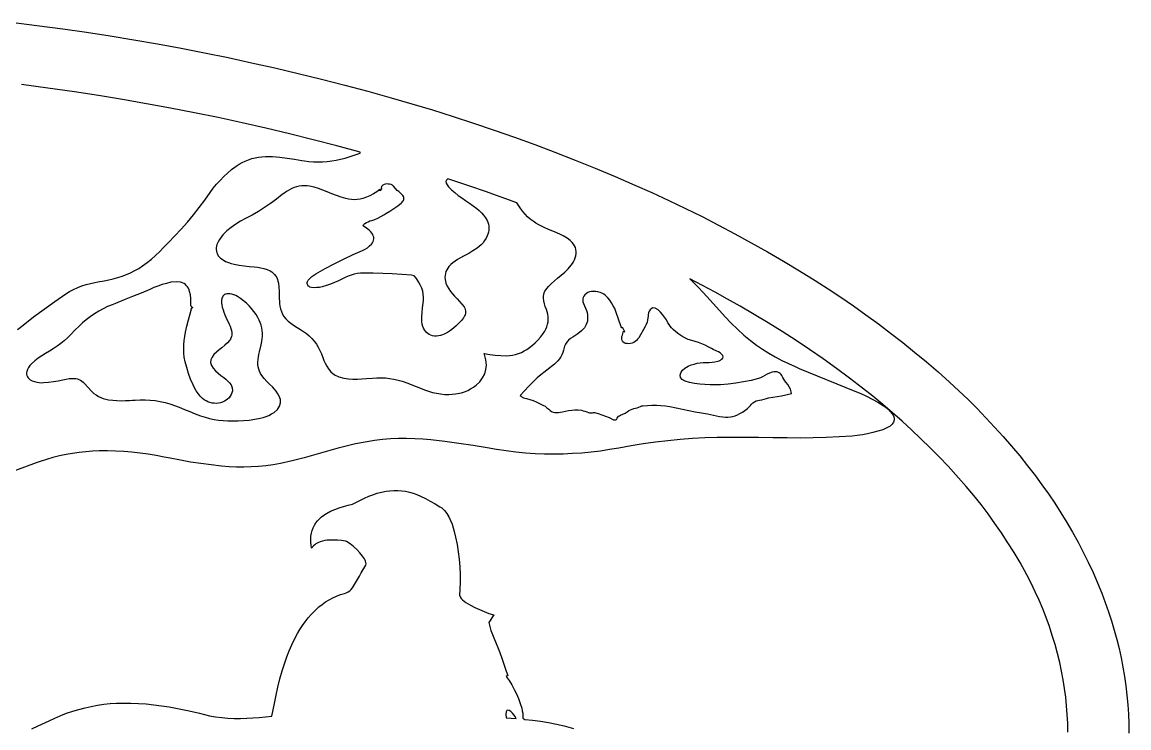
# Model space of a CAD drawing. Extents: x 0.2 to 24.2, y 0.4 to 12.4.
# Drawn here: x 15.11 to 24.17, y 6.44 to 12.23 of the extents above; entities that cross this region are included whole.
import ezdxf

# ---------------------------------------------------------------- set-up
doc = ezdxf.new("R2010")
doc.units = 0
doc.linetypes.add('0', pattern=[0])
doc.layers.add('1', color=7, linetype='0')

msp = doc.modelspace()

# ---------------------------------------------------------------- linework, layer by layer
at = {"layer": '1'}
for points in [[(15.017963, 12.228865), (15.229633, 12.202284), (15.441303, 12.17375), (15.635639, 12.145704), (15.829731, 12.115767), (16.023579, 12.083937), (16.217182, 12.050184), (16.410297, 12.01454), (16.603168, 11.977034), (16.795551, 11.937605), (16.987446, 11.896315), (17.179096, 11.853163), (17.370258, 11.808119), (17.560932, 11.761183), (17.751118, 11.712416), (17.941059, 11.661757), (18.130268, 11.609266), (18.30019, 11.560163), (18.469624, 11.509138), (18.638569, 11.45616), (18.806782, 11.401258), (18.974506, 11.344404), (19.141254, 11.285658), (19.307514, 11.225019), (19.473042, 11.162458), (19.638081, 11.097975), (19.802143, 11.03166), (19.965229, 10.963423), (20.127827, 10.893354), (20.266743, 10.831434), (20.404682, 10.767622), (20.541889, 10.701979), (20.67812, 10.634443), (20.813374, 10.565107), (20.947651, 10.49394), (21.081196, 10.420942), (21.21352, 10.346144), (21.344868, 10.269575), (21.475239, 10.191236), (21.604389, 10.111128), (21.710346, 10.043348), (21.815083, 9.973921), (21.918598, 9.902876), (22.021137, 9.830183), (22.1227, 9.755873), (22.222797, 9.679976), (22.321918, 9.602522), (22.419575, 9.523512), (22.51601, 9.442945), (22.611225, 9.360914), (22.705219, 9.277357), (22.781879, 9.206465), (22.857319, 9.134199), (22.931293, 9.06053), (23.003803, 8.985518), (23.075092, 8.909193), (23.144917, 8.831556), (23.213276, 8.752668), (23.28017, 8.672499), (23.3456, 8.591139), (23.409565, 8.508589), (23.462543, 8.436384), (23.516254, 8.361067), (23.568501, 8.284498), (23.618549, 8.20677), (23.667133, 8.127882), (23.713764, 8.047895), (23.758442, 7.966871), (23.801167, 7.884809), (23.842182, 7.801771), (23.881245, 7.717817), (23.91811, 7.632978), (23.953266, 7.547285), (23.981831, 7.471693), (24.008198, 7.395887), (24.032856, 7.31996), (24.055561, 7.243849), (24.076069, 7.168928), (24.094868, 7.093489), (24.111469, 7.017622), (24.126362, 6.941359), (24.139057, 6.864698), (24.150043, 6.787794), (24.158833, 6.710585), (24.165668, 6.633223), (24.170795, 6.555677), (24.173725, 6.478041), (24.174702, 6.400343)], [(15.069233, 9.707899), (15.116596, 9.745558), (15.201557, 9.812208), (15.287983, 9.876905), (15.375874, 9.939558), (15.465229, 10.000196), (15.496723, 10.019484), (15.529438, 10.036909), (15.563129, 10.052443), (15.597553, 10.066053), (15.63271, 10.07765), (15.668354, 10.087202), (15.704731, 10.094709), (15.727436, 10.099195), (15.745258, 10.102644), (15.763081, 10.106001), (15.780903, 10.109297), (15.818012, 10.115767), (15.854877, 10.124067), (15.891254, 10.134138), (15.927143, 10.145979), (15.962299, 10.159559), (15.996967, 10.174849), (16.030659, 10.191816), (16.063374, 10.210402), (16.095356, 10.230574), (16.131977, 10.257856), (16.167622, 10.286634), (16.202045, 10.316847), (16.235249, 10.348402), (16.266987, 10.3813), (16.306538, 10.421858), (16.35976, 10.476606), (16.411518, 10.532728), (16.462055, 10.590162), (16.510883, 10.648848), (16.558247, 10.708754), (16.604145, 10.76988), (16.648335, 10.832167), (16.673725, 10.86659), (16.700825, 10.899824), (16.729389, 10.931807), (16.759174, 10.962507), (16.790424, 10.991835), (16.822895, 11.019758), (16.842426, 11.034498), (16.86269, 11.048567), (16.886372, 11.06407), (16.91103, 11.078016), (16.93642, 11.090345), (16.962788, 11.100965), (16.989643, 11.109877), (17.016987, 11.117018), (17.044819, 11.122358), (17.072895, 11.125898), (17.101215, 11.127607), (17.129536, 11.127485), (17.159321, 11.126631), (17.219379, 11.120863), (17.279438, 11.113752), (17.339252, 11.105268), (17.398823, 11.095442), (17.42104, 11.09236), (17.457905, 11.087446), (17.495258, 11.084364), (17.532368, 11.083143), (17.569721, 11.083754), (17.607075, 11.086195), (17.644184, 11.090498), (17.680805, 11.096663), (17.717426, 11.104597), (17.753315, 11.114332), (17.877094, 11.154036), (17.878559, 11.16255), (17.685932, 11.214705), (17.492817, 11.264875), (17.298969, 11.313063), (17.104877, 11.359236), (16.910297, 11.403456), (16.715229, 11.445662), (16.519672, 11.485853), (16.323627, 11.524031), (16.127338, 11.560225), (15.930805, 11.594374), (15.733784, 11.626539), (15.536518, 11.65666), (15.319965, 11.687544), (15.103168, 11.716352)], [(23.674702, 6.409132), (23.673481, 6.481031), (23.670307, 6.55287), (23.664936, 6.624586), (23.657612, 6.696119), (23.648579, 6.767439), (23.637104, 6.838453), (23.62392, 6.909132), (23.608784, 6.979414), (23.590229, 7.05406), (23.569965, 7.128218), (23.547504, 7.201826), (23.523335, 7.274824), (23.497211, 7.347151), (23.469135, 7.418776), (23.43935, 7.489637), (23.407612, 7.559706), (23.374165, 7.62892), (23.338764, 7.697218), (23.283588, 7.798506), (23.23476, 7.88069), (23.184223, 7.961714), (23.131977, 8.041578), (23.077534, 8.120222), (23.021626, 8.197615), (22.963764, 8.273664), (22.904194, 8.348402), (22.843159, 8.421736), (22.78017, 8.493666), (22.693989, 8.588697), (22.621235, 8.665052), (22.54726, 8.740156), (22.471821, 8.813917), (22.395161, 8.886366), (22.31728, 8.957441), (22.238178, 9.027174), (22.157856, 9.095503), (22.076557, 9.162397), (21.993793, 9.227858), (21.887104, 9.309462), (21.779194, 9.389326), (21.669819, 9.467512), (21.559467, 9.543959), (21.447895, 9.618635), (21.335102, 9.691511), (21.221088, 9.762617), (21.106098, 9.831923), (20.989887, 9.899366), (20.887836, 9.957228), (20.785053, 10.01396), (20.681538, 10.069563), (20.577534, 10.124006), (20.613422, 10.088545), (20.648579, 10.052534), (20.683247, 10.015944), (20.717182, 9.978804), (20.820454, 9.864088), (20.868305, 9.811689), (20.917622, 9.760817), (20.968647, 9.711531), (21.021381, 9.663893), (21.075336, 9.617903), (21.124165, 9.581923), (21.173969, 9.547712), (21.225239, 9.515303), (21.277485, 9.484785), (21.330952, 9.45616), (21.385395, 9.429457), (21.440571, 9.404737), (21.472553, 9.390486), (21.929829, 9.204756), (21.978168, 9.184736), (22.025776, 9.162794), (22.072407, 9.13896), (22.118061, 9.113295), (22.162739, 9.085798), (22.183247, 9.071333), (22.202534, 9.055159), (22.2206, 9.037397), (22.236713, 9.018141), (22.244038, 9.006453), (22.249409, 8.993666), (22.252094, 8.980146), (22.252583, 8.966322), (22.247211, 8.949507), (22.235981, 8.933088), (22.217915, 8.917189), (22.192524, 8.901991), (22.158588, 8.887495), (22.117573, 8.874647), (22.076313, 8.863508), (22.034321, 8.854048), (21.992329, 8.846296), (21.949848, 8.840254), (21.907124, 8.835951), (21.800922, 8.828596), (21.694477, 8.823317), (21.588032, 8.820143), (21.481342, 8.819044), (21.374897, 8.820021), (21.257221, 8.821302), (21.139545, 8.822523), (21.021626, 8.823652), (20.90395, 8.82469), (20.802631, 8.823561), (20.701313, 8.820295), (20.599995, 8.814863), (20.49892, 8.807295), (20.397846, 8.79756), (20.29726, 8.785719), (20.196918, 8.771711), (20.096821, 8.755598), (19.996967, 8.737349), (19.921284, 8.724257), (19.8456, 8.713087), (19.769428, 8.703901), (19.693012, 8.696669), (19.616352, 8.69142), (19.539692, 8.688154), (19.463032, 8.686842), (19.386372, 8.687513), (19.309711, 8.690168), (19.23061, 8.696302), (19.151997, 8.704145), (19.073139, 8.713667), (18.99477, 8.724928), (18.916645, 8.737837), (18.801899, 8.75746), (18.686665, 8.775129), (18.571186, 8.790785), (18.455463, 8.804487), (18.38979, 8.810469), (18.324116, 8.814253), (18.258198, 8.81584), (18.19228, 8.815199), (18.126362, 8.81233), (18.060688, 8.807295), (17.995258, 8.800032), (17.917133, 8.786451), (17.839252, 8.770765), (17.762104, 8.752943), (17.6852, 8.733076), (17.609028, 8.711134), (17.513813, 8.683455), (17.417866, 8.657545), (17.321674, 8.633406), (17.224995, 8.611067), (17.165424, 8.60063), (17.105366, 8.59239), (17.045063, 8.586317), (16.984516, 8.582441), (16.923969, 8.580793), (16.863422, 8.581343), (16.802876, 8.584089), (16.742573, 8.589064), (16.657612, 8.598555), (16.573139, 8.609846), (16.488667, 8.622908), (16.404682, 8.6378), (16.320942, 8.654463), (16.272846, 8.663771), (16.206928, 8.676527), (16.14101, 8.687422), (16.074604, 8.696547), (16.007954, 8.703779), (15.941059, 8.709211), (15.874165, 8.712812), (15.80727, 8.714521), (15.740131, 8.71443), (15.685444, 8.711927), (15.630512, 8.707624), (15.576069, 8.70149), (15.52187, 8.693525), (15.467915, 8.68379), (15.414204, 8.672224), (15.360981, 8.658918), (15.308247, 8.643843), (15.256001, 8.626997), (15.221821, 8.615614), (14.828754, 8.4727)], [(15.187641, 6.436445), (15.240131, 6.460676), (15.329243, 6.50218), (15.375874, 6.523176), (15.423969, 6.54405), (15.472797, 6.563063), (15.522358, 6.580183), (15.572407, 6.595411), (15.623188, 6.608717), (15.674458, 6.620039), (15.725971, 6.629408), (15.777973, 6.636793), (15.829975, 6.642164), (15.882221, 6.645552), (15.934711, 6.646925), (15.9977, 6.646437), (16.060932, 6.644056), (16.123676, 6.639753), (16.186665, 6.633528), (16.249165, 6.625441), (16.31142, 6.615461), (16.394672, 6.599623), (16.477436, 6.582228), (16.559956, 6.563246), (16.642231, 6.542677), (16.692768, 6.53404), (16.743549, 6.52754), (16.794575, 6.523176), (16.845844, 6.520918), (16.897114, 6.520796), (16.948383, 6.52284), (16.999409, 6.525587), (17.050678, 6.529188), (17.10146, 6.533705), (17.152485, 6.539076), (17.176167, 6.642714), (17.189106, 6.710646), (17.203754, 6.778212), (17.220356, 6.84532), (17.238911, 6.911909), (17.259418, 6.97798), (17.276752, 7.027021), (17.295795, 7.075422), (17.316547, 7.12306), (17.339252, 7.169905), (17.363422, 7.215895), (17.383198, 7.249464), (17.404194, 7.282118), (17.426899, 7.313826), (17.450825, 7.344496), (17.475971, 7.374098), (17.513569, 7.412153), (17.53896, 7.434828), (17.565815, 7.455946), (17.593891, 7.475447), (17.622944, 7.493269), (17.653217, 7.509291), (17.684223, 7.523512), (17.715961, 7.535872), (17.748432, 7.546339), (17.763813, 7.551649), (17.778217, 7.558943), (17.791645, 7.568098), (17.803608, 7.578901), (17.814106, 7.59123), (17.822895, 7.604841), (17.839252, 7.631697), (17.855366, 7.658766), (17.870991, 7.686079), (17.886127, 7.713575), (17.924213, 7.776258), (17.92519, 7.787275), (17.924702, 7.798353), (17.92226, 7.809187), (17.918354, 7.819502), (17.912739, 7.829084), (17.905903, 7.840559), (17.897846, 7.852217), (17.874409, 7.879347), (17.849262, 7.905043), (17.822895, 7.929213), (17.794819, 7.951796), (17.765766, 7.97267), (17.756489, 7.975233), (17.723774, 7.97859), (17.690815, 7.98097), (17.6581, 7.982374), (17.625141, 7.982801), (17.605854, 7.982069), (17.586811, 7.979536), (17.568012, 7.975264), (17.549702, 7.969282), (17.531879, 7.961622), (17.515034, 7.952345), (17.505024, 7.944685), (17.496235, 7.936018), (17.488178, 7.926435), (17.481098, 7.916029), (17.478901, 7.918592), (17.474751, 7.942427), (17.472553, 7.966505), (17.472309, 7.990705), (17.474018, 8.014814), (17.477924, 8.03874), (17.48354, 8.062239), (17.492085, 8.083509), (17.502583, 8.103895), (17.515034, 8.123213), (17.52895, 8.141371), (17.544575, 8.158125), (17.561665, 8.173384), (17.580219, 8.187025), (17.601948, 8.20146), (17.635639, 8.218824), (17.670063, 8.234297), (17.705463, 8.247786), (17.741352, 8.25926), (17.777973, 8.26869), (17.815083, 8.276045), (17.847797, 8.292555), (17.880024, 8.310743), (17.913227, 8.327284), (17.947163, 8.342115), (17.981831, 8.355177), (18.017231, 8.366499), (18.052876, 8.375959), (18.089252, 8.383619), (18.121235, 8.387739), (18.153461, 8.389692), (18.185688, 8.389509), (18.217915, 8.387159), (18.249897, 8.382643), (18.281391, 8.37602), (18.312397, 8.367262), (18.342915, 8.356489), (18.372456, 8.343672), (18.412495, 8.323561), (18.452045, 8.302351), (18.490864, 8.280104), (18.529194, 8.256788), (18.546284, 8.24626), (18.568012, 8.225996), (18.588032, 8.200056), (18.603901, 8.172194), (18.617817, 8.143415), (18.630024, 8.113783), (18.640278, 8.083479), (18.648579, 8.052595), (18.659321, 8.008162), (18.670795, 7.947554), (18.680073, 7.88658), (18.687397, 7.8253), (18.692524, 7.763807), (18.695454, 7.702192), (18.696186, 7.640516), (18.694721, 7.57884), (18.690083, 7.531019), (18.696674, 7.516798), (18.705219, 7.503767), (18.715961, 7.492231), (18.728168, 7.482466), (18.744038, 7.470839), (18.78017, 7.449965), (18.817036, 7.430647), (18.854877, 7.412947), (18.893208, 7.396894), (18.93227, 7.38249), (18.972065, 7.369764), (18.932026, 7.307478), (18.935688, 7.285383), (18.941059, 7.263624), (18.948139, 7.242292), (18.95644, 7.22151), (18.978901, 7.168531), (19.000629, 7.115248), (19.021626, 7.061659), (19.041889, 7.007765), (19.053608, 6.96678), (19.053852, 6.966902), (19.072163, 6.909315), (19.087543, 6.872419), (19.072895, 6.865431), (19.097065, 6.831251), (19.119282, 6.795851), (19.139545, 6.759291), (19.1581, 6.721724), (19.174458, 6.68321), (19.188618, 6.643873), (19.200825, 6.603865), (19.205463, 6.583754), (19.208637, 6.563368), (19.210346, 6.542799), (19.210835, 6.522169), (19.225239, 6.513533), (19.290424, 6.506422), (19.355366, 6.497572), (19.420307, 6.486921), (19.48476, 6.474531), (19.548725, 6.460402), (19.587055, 6.450697), (19.624897, 6.439283)]]:
    msp.add_lwpolyline(points, dxfattribs=at)
for points in [[(18.038471, 10.846632), (18.038471, 10.855665), (18.012836, 10.837263), (17.985737, 10.82057), (17.957905, 10.805738), (17.929096, 10.792799), (17.899311, 10.781782), (17.876362, 10.77696), (17.852924, 10.774092), (17.829487, 10.773207), (17.806049, 10.774305), (17.782612, 10.777388), (17.759663, 10.782423), (17.720844, 10.793898), (17.682514, 10.806898), (17.644672, 10.821394), (17.607563, 10.837385), (17.572651, 10.851973), (17.536762, 10.864515), (17.500385, 10.875013), (17.46352, 10.883406), (17.44228, 10.886091), (17.420795, 10.886946), (17.399311, 10.885969), (17.378071, 10.883131), (17.357075, 10.878492), (17.336567, 10.872084), (17.316792, 10.863935), (17.297504, 10.854109), (17.279438, 10.842665), (17.262836, 10.831739), (17.251118, 10.823164), (17.239399, 10.814497), (17.19228, 10.77754), (17.143696, 10.742262), (17.094135, 10.708723), (17.043354, 10.676985), (16.991352, 10.647047), (16.938374, 10.618971), (16.89809, 10.596693), (16.859028, 10.57234), (16.82143, 10.545973), (16.785053, 10.517683), (16.767719, 10.502119), (16.75185, 10.485151), (16.737446, 10.466932), (16.724506, 10.447523), (16.71352, 10.427137), (16.703999, 10.405867), (16.700092, 10.392714), (16.698139, 10.379133), (16.697895, 10.3654), (16.699604, 10.351759), (16.703022, 10.338514), (16.708393, 10.32585), (16.715229, 10.314009), (16.723774, 10.303236), (16.733784, 10.293745), (16.754047, 10.279676), (16.775532, 10.267591), (16.798237, 10.257643), (16.821674, 10.249922), (16.845844, 10.244459), (16.886372, 10.237501), (16.926899, 10.231642), (16.96767, 10.226942), (17.008686, 10.223372), (17.03603, 10.220564), (17.063129, 10.215712), (17.089497, 10.208784), (17.11562, 10.199903), (17.140766, 10.189039), (17.153706, 10.180799), (17.165668, 10.171064), (17.176411, 10.159956), (17.185688, 10.147627), (17.193501, 10.134291), (17.199604, 10.1201), (17.203754, 10.105268), (17.207172, 10.088942), (17.21059, 10.056318), (17.212788, 10.023634), (17.214252, 9.990858), (17.214497, 9.958082), (17.215229, 9.943495), (17.21645, 9.921247), (17.219868, 9.899183), (17.224995, 9.877485), (17.232075, 9.856367), (17.241108, 9.835951), (17.25185, 9.81642), (17.26894, 9.795973), (17.287739, 9.777235), (17.308247, 9.760328), (17.330219, 9.745405), (17.362446, 9.724836), (17.388325, 9.710005), (17.413227, 9.693617), (17.437153, 9.675703), (17.459858, 9.656324), (17.481342, 9.635603), (17.501606, 9.6136), (17.518696, 9.58882), (17.534077, 9.563032), (17.547749, 9.53636), (17.559956, 9.508894), (17.570454, 9.480726), (17.580463, 9.456343), (17.59145, 9.432539), (17.603901, 9.409346), (17.617573, 9.386854), (17.636616, 9.363081), (17.667866, 9.337599), (17.703754, 9.320173), (17.743793, 9.309401), (17.780659, 9.305403), (17.817768, 9.303236), (17.854877, 9.30287), (17.891987, 9.304335), (17.929096, 9.30757), (17.977924, 9.310957), (18.013325, 9.31352), (18.048725, 9.314009), (18.083881, 9.312391), (18.119038, 9.308668), (18.15395, 9.30287), (18.188618, 9.294996), (18.222553, 9.285109), (18.268208, 9.268171), (18.313862, 9.250776), (18.359272, 9.232985), (18.404438, 9.214735), (18.436665, 9.203169), (18.469379, 9.193617), (18.502583, 9.186171), (18.536274, 9.180769), (18.57021, 9.177504), (18.604389, 9.176374), (18.657612, 9.180525), (18.706928, 9.19087), (18.732807, 9.19911), (18.758198, 9.209455), (18.782368, 9.221815), (18.805561, 9.236158), (18.827534, 9.252363), (18.857075, 9.280745), (18.880756, 9.312025), (18.897846, 9.345411), (18.9081, 9.380384), (18.911274, 9.416151), (18.909321, 9.438612), (18.905903, 9.46092), (18.90102, 9.482954), (18.894672, 9.504652), (18.894184, 9.511671), (18.938862, 9.504042), (18.983784, 9.498457), (19.02895, 9.494947), (19.074116, 9.493544), (19.099751, 9.495222), (19.125141, 9.498915), (19.150288, 9.504591), (19.174702, 9.51222), (19.198627, 9.521772), (19.221821, 9.533155), (19.243793, 9.546309), (19.26479, 9.561171), (19.28896, 9.580061), (19.311909, 9.600416), (19.333393, 9.622145), (19.353657, 9.645155), (19.372456, 9.669386), (19.38979, 9.694746), (19.399555, 9.713057), (19.407368, 9.732252), (19.412983, 9.75218), (19.416645, 9.772596), (19.41811, 9.793287), (19.417622, 9.814009), (19.414692, 9.834578), (19.409809, 9.854689), (19.402729, 9.87422), (19.39394, 9.896711), (19.38686, 9.919783), (19.381489, 9.943312), (19.378071, 9.967176), (19.378559, 9.98155), (19.380756, 9.995741), (19.384907, 10.009535), (19.390522, 10.022688), (19.39809, 10.034956), (19.420063, 10.061171), (19.443501, 10.085951), (19.468647, 10.109236), (19.495014, 10.130934), (19.524799, 10.154829), (19.55312, 10.18022), (19.580219, 10.207075), (19.605854, 10.235273), (19.616596, 10.249281), (19.625874, 10.264326), (19.633442, 10.280195), (19.639545, 10.296797), (19.64394, 10.313887), (19.646626, 10.331343), (19.647358, 10.348982), (19.645161, 10.364973), (19.640522, 10.380507), (19.634174, 10.395277), (19.625629, 10.40904), (19.615376, 10.421553), (19.59853, 10.437819), (19.573139, 10.456648), (19.546284, 10.473463), (19.518208, 10.488203), (19.489155, 10.500746), (19.414936, 10.531813), (19.390766, 10.54228), (19.367329, 10.553236), (19.341694, 10.566267), (19.317036, 10.580885), (19.293354, 10.596998), (19.270649, 10.614607), (19.249165, 10.633619), (19.228901, 10.653913), (19.209858, 10.675489), (19.19228, 10.698195), (19.176411, 10.721937), (19.161762, 10.746687), (19.033344, 10.794203), (18.904438, 10.840467), (18.775043, 10.885389), (18.645161, 10.92906), (18.594868, 10.944227), (18.583881, 10.93437), (18.579975, 10.922468), (18.582417, 10.90904), (18.589741, 10.894667), (18.600727, 10.879805), (18.626118, 10.854597), (18.652973, 10.830854), (18.681049, 10.808607), (18.710346, 10.787947), (18.741108, 10.766798), (18.77187, 10.745253), (18.801899, 10.723249), (18.831928, 10.700819), (18.852192, 10.68434), (18.870991, 10.666243), (18.888325, 10.646681), (18.90395, 10.625746), (18.917866, 10.603621), (18.923969, 10.588423), (18.928364, 10.572645), (18.931049, 10.556471), (18.931782, 10.540144), (18.931049, 10.523787), (18.928364, 10.507643), (18.924213, 10.491835), (18.91811, 10.476606), (18.908344, 10.456923), (18.897114, 10.438215), (18.88393, 10.420637), (18.869282, 10.40431), (18.853168, 10.389418), (18.835835, 10.37602), (18.801411, 10.35359), (18.766254, 10.332228), (18.73061, 10.311964), (18.694233, 10.292799), (18.674458, 10.281843), (18.655415, 10.269453), (18.637348, 10.255751), (18.620502, 10.240736), (18.604633, 10.224562), (18.594868, 10.211836), (18.586567, 10.198011), (18.579975, 10.183332), (18.575336, 10.167952), (18.572407, 10.152113), (18.57143, 10.136061), (18.572651, 10.120008), (18.575336, 10.1042), (18.580219, 10.08885), (18.590717, 10.065504), (18.603168, 10.043135), (18.617329, 10.021833), (18.633198, 10.001783), (18.650776, 9.983076), (18.671284, 9.961561), (18.691059, 9.939558), (18.71059, 9.917067), (18.729389, 9.894117), (18.73476, 9.884474), (18.738667, 9.874098), (18.741108, 9.863234), (18.741596, 9.852125), (18.740376, 9.841108), (18.737446, 9.830397), (18.732807, 9.820295), (18.724995, 9.805861), (18.70644, 9.782148), (18.68642, 9.759748), (18.664692, 9.738813), (18.641743, 9.719404), (18.617573, 9.701612), (18.591938, 9.68553), (18.565571, 9.671217), (18.550678, 9.664656), (18.535053, 9.659773), (18.51894, 9.656599), (18.502583, 9.655226), (18.486225, 9.655622), (18.470112, 9.65782), (18.456684, 9.662062), (18.443745, 9.668013), (18.431782, 9.675611), (18.420795, 9.684736), (18.411274, 9.695173), (18.403217, 9.7068), (18.396626, 9.719374), (18.391743, 9.73271), (18.386372, 9.753736), (18.383198, 9.775343), (18.382954, 9.812605), (18.384418, 9.849836), (18.387592, 9.886946), (18.392719, 9.923872), (18.395161, 9.948835), (18.395649, 9.973921), (18.393696, 9.998945), (18.38979, 10.023726), (18.383686, 10.048048), (18.370258, 10.075026), (18.355366, 10.101149), (18.338764, 10.126295), (18.320698, 10.150404), (18.296772, 10.155104), (18.218403, 10.159986), (18.140278, 10.164412), (18.061909, 10.168379), (17.98354, 10.171888), (17.944233, 10.172132), (17.905415, 10.1714), (17.879536, 10.170118), (17.853901, 10.167006), (17.82851, 10.162092), (17.803364, 10.155378), (17.77895, 10.146894), (17.755024, 10.136732), (17.732075, 10.124891), (17.700336, 10.108656), (17.667866, 10.093916), (17.634663, 10.080763), (17.600971, 10.069166), (17.566792, 10.059187), (17.545063, 10.054701), (17.52309, 10.052259), (17.500874, 10.051893), (17.478657, 10.053541), (17.466206, 10.057112), (17.459126, 10.060408), (17.452778, 10.065351), (17.448139, 10.071638), (17.444965, 10.078871), (17.443745, 10.086683), (17.444477, 10.094557), (17.446918, 10.102003), (17.45229, 10.112349), (17.465961, 10.128218), (17.481098, 10.142622), (17.497456, 10.155409), (17.515278, 10.166487), (17.589741, 10.208387), (17.665424, 10.248487), (17.74184, 10.286787), (17.819233, 10.323256), (17.897358, 10.357862), (17.917622, 10.367903), (17.936665, 10.379927), (17.954487, 10.393904), (17.970844, 10.40959), (17.978168, 10.419172), (17.983784, 10.429945), (17.987446, 10.441511), (17.988911, 10.453566), (17.988178, 10.465651), (17.985249, 10.47743), (17.980366, 10.488508), (17.97353, 10.498549), (17.963764, 10.51045), (17.953022, 10.521559), (17.941303, 10.531813), (17.929096, 10.541151), (17.902485, 10.55995), (17.90395, 10.566999), (17.915668, 10.577101), (17.928608, 10.585829), (17.942524, 10.593031), (17.956928, 10.598646), (17.972065, 10.602583), (17.997944, 10.61128), (18.022846, 10.622023), (18.047016, 10.634779), (18.069965, 10.649397), (18.086567, 10.659163), (18.120747, 10.678755), (18.153706, 10.700178), (18.185688, 10.72331), (18.216206, 10.748121), (18.221333, 10.753675), (18.226948, 10.760054), (18.231342, 10.767469), (18.234028, 10.775618), (18.23476, 10.784132), (18.233784, 10.792646), (18.231342, 10.800764), (18.226948, 10.80818), (18.215961, 10.819105), (18.204731, 10.829634), (18.193012, 10.839796), (18.181049, 10.849501), (18.15102, 10.885206), (18.14101, 10.892439), (18.130024, 10.897688), (18.118061, 10.90074), (18.105854, 10.901503), (18.094868, 10.902296), (18.084126, 10.900953), (18.073627, 10.897566), (18.064106, 10.892195), (18.055805, 10.885115), (18.05312, 10.880323), (18.051167, 10.875135), (18.049946, 10.869703), (18.049702, 10.864149), (18.05434, 10.864851)], [(16.490376, 9.902205), (16.491352, 9.932295), (16.490131, 9.962385), (16.486469, 9.992262), (16.48061, 10.021803), (16.47646, 10.034559), (16.4706, 10.046675), (16.46352, 10.057997), (16.454975, 10.068312), (16.44521, 10.077497), (16.434223, 10.085371), (16.406391, 10.096479), (16.370502, 10.100386), (16.325581, 10.095839), (16.290424, 10.087355), (16.255512, 10.077253), (16.221088, 10.065565), (16.187397, 10.05232), (16.154194, 10.03755), (16.084126, 10.008009), (16.013569, 9.97917), (15.943012, 9.951002), (15.871967, 9.923536), (15.845844, 9.912672), (15.808247, 9.896437), (15.771381, 9.878401), (15.735493, 9.858595), (15.700581, 9.837049), (15.666645, 9.813856), (15.63393, 9.789045), (15.60268, 9.762648), (15.572651, 9.734785), (15.543842, 9.705458), (15.506733, 9.667585), (15.48061, 9.641523), (15.453022, 9.616774), (15.424458, 9.593458), (15.394672, 9.571577), (15.363667, 9.551222), (15.331928, 9.532423), (15.298725, 9.512495), (15.268208, 9.493879), (15.238911, 9.473433), (15.211079, 9.451277), (15.184467, 9.427473), (15.171772, 9.413618), (15.16103, 9.398207), (15.152241, 9.381544), (15.145893, 9.363844), (15.144184, 9.352949), (15.144672, 9.341932), (15.147114, 9.33119), (15.151508, 9.321089), (15.157612, 9.311964), (15.165424, 9.304152), (15.174458, 9.297865), (15.191547, 9.289473), (15.20937, 9.282759), (15.22768, 9.277815), (15.246479, 9.274641), (15.265278, 9.273329), (15.284321, 9.273817), (15.324116, 9.27693), (15.363911, 9.281813), (15.403461, 9.288496), (15.442524, 9.296949), (15.468159, 9.302687), (15.494282, 9.306196), (15.520649, 9.307447), (15.547016, 9.30644), (15.560444, 9.303877), (15.573627, 9.299665), (15.585835, 9.293837), (15.597553, 9.286543), (15.608051, 9.277876), (15.617573, 9.267958), (15.67934, 9.200209), (15.695942, 9.18553), (15.713764, 9.172377), (15.732563, 9.160872), (15.752338, 9.151136), (15.77309, 9.143171), (15.794331, 9.137129), (15.816059, 9.132978), (15.850483, 9.128798), (15.884907, 9.126234), (15.919331, 9.125288), (15.953999, 9.125959), (15.988422, 9.128279), (16.01186, 9.129469), (16.035053, 9.130507), (16.075825, 9.132673), (16.11684, 9.132673), (16.157856, 9.130507), (16.198383, 9.126143), (16.238911, 9.119673), (16.27895, 9.111036), (16.318256, 9.100294), (16.357319, 9.087477), (16.395405, 9.072615), (16.438862, 9.053938), (16.482563, 9.035841), (16.526508, 9.018324), (16.570698, 9.001387), (16.606831, 8.989973), (16.643208, 8.98033), (16.680317, 8.972486), (16.71767, 8.966413), (16.755268, 8.962172), (16.792866, 8.95973), (16.830708, 8.95915), (16.876606, 8.959486), (16.92226, 8.961897), (16.967915, 8.966383), (17.013325, 8.972914), (17.058491, 8.98152), (17.082905, 8.987745), (17.106586, 8.99568), (17.12978, 9.005323), (17.152241, 9.016584), (17.173725, 9.029432), (17.199848, 9.053267), (17.217915, 9.081221), (17.225239, 9.108992), (17.22353, 9.136091), (17.214497, 9.162519), (17.202778, 9.183149), (17.189594, 9.202772), (17.174702, 9.221205), (17.158344, 9.238325), (17.135639, 9.260939), (17.113422, 9.284254), (17.092182, 9.30821), (17.07143, 9.332838), (17.06142, 9.349073), (17.05312, 9.366316), (17.046772, 9.384321), (17.042622, 9.402906), (17.04018, 9.421858), (17.039936, 9.440931), (17.041157, 9.462446), (17.043842, 9.483839), (17.047504, 9.505049), (17.052387, 9.526014), (17.065571, 9.582899), (17.07143, 9.611128), (17.075092, 9.633345), (17.077045, 9.655806), (17.077045, 9.678328), (17.075336, 9.700758), (17.071674, 9.723005), (17.066303, 9.744886), (17.059223, 9.766279), (17.050678, 9.787031), (17.04018, 9.80702), (17.024799, 9.832777), (17.006977, 9.857283), (16.98769, 9.88072), (16.967182, 9.902998), (16.94521, 9.924116), (16.92226, 9.943953), (16.898335, 9.962446), (16.873188, 9.979536), (16.858295, 9.98744), (16.84267, 9.993757), (16.826313, 9.998457), (16.809711, 10.001478), (16.792866, 10.00279), (16.783833, 10.001844), (16.775043, 9.99925), (16.766743, 9.995039), (16.759418, 9.989424), (16.753315, 9.982527), (16.748676, 9.974653), (16.745502, 9.966047), (16.742573, 9.947401), (16.742085, 9.928541), (16.743793, 9.909742), (16.747944, 9.89131), (16.754047, 9.870771), (16.760883, 9.850569), (16.76894, 9.830702), (16.777729, 9.811232), (16.804096, 9.752668), (16.811909, 9.735701), (16.818012, 9.718), (16.822407, 9.699812), (16.824848, 9.681257), (16.825336, 9.66255), (16.822895, 9.650801), (16.819233, 9.639448), (16.813862, 9.628736), (16.807026, 9.618849), (16.789692, 9.59889), (16.767475, 9.57942), (16.745014, 9.560255), (16.722309, 9.541365), (16.69936, 9.522749), (16.67934, 9.503126), (16.663715, 9.48271), (16.654194, 9.461195), (16.651997, 9.438276), (16.658588, 9.413832), (16.672016, 9.391615), (16.692524, 9.370436), (16.714497, 9.350477), (16.737202, 9.33177), (16.761127, 9.314344), (16.777729, 9.301313), (16.79311, 9.286879), (16.807026, 9.271193), (16.819721, 9.254316), (16.829243, 9.231184), (16.830708, 9.205641), (16.826801, 9.19026), (16.820942, 9.17552), (16.813129, 9.161787), (16.803364, 9.149244), (16.791889, 9.138166), (16.779194, 9.128767), (16.765278, 9.121229), (16.749409, 9.114088), (16.732807, 9.108747), (16.715717, 9.105268), (16.698383, 9.103682), (16.681049, 9.104048), (16.66396, 9.106337), (16.64687, 9.110518), (16.630756, 9.116529), (16.615131, 9.124311), (16.600483, 9.133772), (16.587055, 9.144789), (16.567768, 9.163923), (16.549946, 9.184614), (16.534077, 9.206709), (16.519917, 9.230055), (16.507954, 9.254499), (16.488422, 9.301039), (16.471088, 9.348463), (16.456196, 9.39662), (16.443256, 9.445417), (16.436665, 9.482222), (16.433735, 9.51631), (16.432514, 9.55055), (16.433247, 9.584761), (16.435932, 9.618879), (16.440571, 9.652815), (16.446918, 9.686445), (16.458149, 9.73744), (16.4706, 9.78816), (16.484272, 9.838545), (16.499165, 9.888594), (16.50771, 9.886061)], [(19.558491, 9.58827), (19.552143, 9.573683), (19.544331, 9.538465), (19.538227, 9.519667), (19.530659, 9.501478), (19.521137, 9.484114), (19.510151, 9.467726), (19.4977, 9.452436), (19.483784, 9.438398), (19.468647, 9.425703), (19.342426, 9.325758), (19.32851, 9.313704), (19.292622, 9.278395), (19.257465, 9.242567), (19.222553, 9.20619), (19.188374, 9.169325), (19.195698, 9.16136), (19.205219, 9.155195), (19.215961, 9.150221), (19.227436, 9.146162), (19.239399, 9.142653), (19.267231, 9.135664), (19.294331, 9.126539), (19.320454, 9.115309), (19.345844, 9.102034), (19.357075, 9.096571), (19.374897, 9.089033), (19.391743, 9.079512), (19.407612, 9.068098), (19.421772, 9.054976), (19.433002, 9.045698), (19.445454, 9.03816), (19.458881, 9.032545), (19.473042, 9.029005), (19.487446, 9.027571), (19.502094, 9.028303), (19.517963, 9.030409), (19.533833, 9.033552), (19.559223, 9.040297), (19.584858, 9.045271), (19.610981, 9.048445), (19.637104, 9.049849), (19.663227, 9.049421), (19.68935, 9.047163), (19.704243, 9.043287), (19.719135, 9.03874), (19.73354, 9.033522), (19.747944, 9.027632), (19.756245, 9.025801), (19.76479, 9.024885), (19.773335, 9.02516), (19.781635, 9.026625), (19.789692, 9.02928), (19.792622, 9.02931), (19.797016, 9.028852), (19.827534, 9.01985), (19.857807, 9.010206), (19.888081, 8.999891), (19.917866, 8.988905), (19.953266, 8.969648), (19.958637, 8.968702), (19.964985, 8.967909), (19.971333, 8.969191), (19.976948, 8.972456), (19.981098, 8.977308), (19.98354, 8.983259), (19.988667, 8.991011), (19.995014, 8.997602), (20.002827, 9.002729), (20.011372, 9.006239), (20.029438, 9.013868), (20.047016, 9.022932), (20.063618, 9.033369), (20.079243, 9.045149), (20.091694, 9.052015), (20.104877, 9.057478), (20.118549, 9.061537), (20.132465, 9.0641), (20.146137, 9.067854), (20.159809, 9.072157), (20.172993, 9.07707), (20.186176, 9.082502), (20.193989, 9.084394), (20.230854, 9.087416), (20.267475, 9.088758), (20.304585, 9.088392), (20.341206, 9.086317), (20.378071, 9.082533), (20.414448, 9.07707), (20.466694, 9.06764), (20.51894, 9.057295), (20.570942, 9.046034), (20.6227, 9.033857), (20.672749, 9.026014), (20.722553, 9.017073), (20.772114, 9.007093), (20.82143, 8.996046), (20.84853, 8.992323), (20.869038, 8.990431), (20.889545, 8.990522), (20.910053, 8.992598), (20.930073, 8.996626), (20.949848, 9.002546), (20.968891, 9.010359), (20.986958, 9.019941), (21.008686, 9.03224), (21.029438, 9.045942), (21.049213, 9.061049), (21.068012, 9.077436), (21.074848, 9.085402), (21.084126, 9.097425), (21.094868, 9.107954), (21.107319, 9.116713), (21.120747, 9.123518), (21.135151, 9.128248), (21.150043, 9.13072), (21.168842, 9.133619), (21.187153, 9.137495), (21.205463, 9.142286), (21.22353, 9.148024), (21.328754, 9.166517), (21.410786, 9.184858), (21.408833, 9.199476), (21.401508, 9.219893), (21.392231, 9.239393), (21.380756, 9.257734), (21.367329, 9.274733), (21.357319, 9.288313), (21.348042, 9.30229), (21.339497, 9.316694), (21.33144, 9.331465), (21.325581, 9.340193), (21.318256, 9.347792), (21.309711, 9.354078), (21.30019, 9.358839), (21.29018, 9.361921), (21.279682, 9.363264), (21.269184, 9.362837), (21.252338, 9.359632), (21.231586, 9.351698), (21.211567, 9.342512), (21.191792, 9.332136), (21.172993, 9.320601), (21.157612, 9.312941), (21.141743, 9.306837), (21.079975, 9.291975), (21.017719, 9.279402), (20.954975, 9.269178), (20.891987, 9.261305), (20.828754, 9.255812), (20.786274, 9.254744), (20.743549, 9.255323), (20.701069, 9.257582), (20.658833, 9.261488), (20.616596, 9.267042), (20.574604, 9.274244), (20.53896, 9.284529), (20.515034, 9.29878), (20.50185, 9.315931), (20.498188, 9.334974), (20.503803, 9.354841), (20.517231, 9.374525), (20.538471, 9.393049), (20.565571, 9.409346), (20.589252, 9.418653), (20.613422, 9.426252), (20.638081, 9.432112), (20.663227, 9.436232), (20.688374, 9.438551), (20.713764, 9.43907), (20.736958, 9.439894), (20.760395, 9.441938), (20.783344, 9.445173), (20.806293, 9.449598), (20.817768, 9.452864), (20.828754, 9.45796), (20.838764, 9.464705), (20.847553, 9.472975), (20.850971, 9.485273), (20.848042, 9.496717), (20.838032, 9.50807), (20.826557, 9.517836), (20.813618, 9.525831), (20.799702, 9.531904), (20.768208, 9.545912), (20.754536, 9.552382), (20.729389, 9.566816), (20.70351, 9.579847), (20.676655, 9.591383), (20.649555, 9.601393), (20.621723, 9.609846), (20.593159, 9.618147), (20.565083, 9.628553), (20.537983, 9.641005), (20.51186, 9.65547), (20.486958, 9.671858), (20.463276, 9.690046), (20.441059, 9.709944), (20.429096, 9.722456), (20.417866, 9.735823), (20.407856, 9.750013), (20.399067, 9.764936), (20.385639, 9.788069), (20.370747, 9.810316), (20.354389, 9.831617), (20.336811, 9.851942), (20.318256, 9.871138), (20.294819, 9.884962), (20.272114, 9.885603), (20.252338, 9.87071), (20.245502, 9.85887), (20.240376, 9.846205), (20.236958, 9.83296), (20.235493, 9.81941), (20.234028, 9.805311), (20.231831, 9.786512), (20.227192, 9.768171), (20.220112, 9.750593), (20.210835, 9.734053), (20.159077, 9.640944), (20.149799, 9.628889), (20.140766, 9.618696), (20.130268, 9.609938), (20.118549, 9.602827), (20.106098, 9.597486), (20.09267, 9.594069), (20.079243, 9.592604), (20.065571, 9.593153), (20.052143, 9.595686), (20.039204, 9.600172), (20.028461, 9.609327), (20.024067, 9.619429), (20.021381, 9.63014), (20.020649, 9.641188), (20.022114, 9.652143), (20.025288, 9.662703), (20.034565, 9.694563), (20.044575, 9.689711), (20.030415, 9.722944), (20.020649, 9.724134), (20.016499, 9.731153), (19.972065, 9.856489), (19.962299, 9.880934), (19.950825, 9.904524), (19.937397, 9.927137), (19.92226, 9.948652), (19.905415, 9.968916), (19.887104, 9.987776), (19.873188, 9.998274), (19.858295, 10.006971), (19.842182, 10.013807), (19.825581, 10.018629), (19.808491, 10.021376), (19.790913, 10.021986), (19.773823, 10.020491), (19.756733, 10.01689), (19.743061, 10.011335), (19.730366, 10.003645), (19.719135, 9.994062), (19.709614, 9.982771), (19.704975, 9.971449), (19.70229, 9.959547), (19.701313, 9.94734), (19.702534, 9.935133), (19.705708, 9.923323), (19.73061, 9.86418), (19.735981, 9.847364), (19.739399, 9.830091), (19.741108, 9.812574), (19.740864, 9.794966), (19.738911, 9.777449), (19.729877, 9.750105), (19.714252, 9.723646), (19.691547, 9.698164), (19.66103, 9.673628), (19.619038, 9.646742), (19.60146, 9.634871), (19.585346, 9.621046), (19.570942, 9.605452)], [(19.11269, 6.577375), (19.099018, 6.586653), (19.087299, 6.589827), (19.078266, 6.586226), (19.072163, 6.575026), (19.069721, 6.555586), (19.072163, 6.527113), (19.155903, 6.520247), (19.14687, 6.53578), (19.136616, 6.55055), (19.125141, 6.564436)]]:
    msp.add_lwpolyline(points, close=True, dxfattribs=at)

doc.saveas('drawing.dxf')
